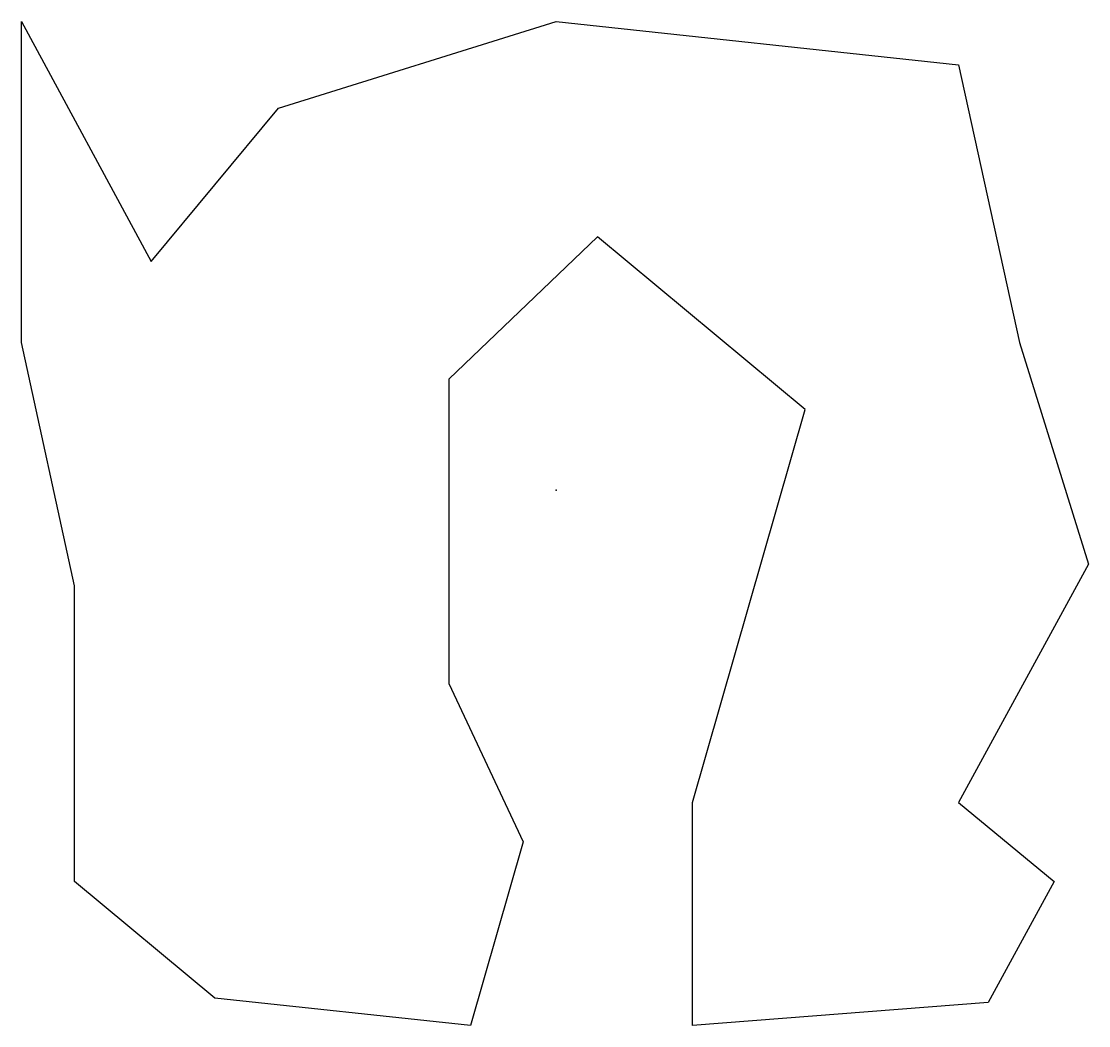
# Model space of a CAD drawing. Header units: millimetres. Extents: x -90 to 90, y -90 to 79.
import ezdxf

# ---------------------------------------------------------------- set-up
doc = ezdxf.new("R2010")
doc.units = ezdxf.units.MM
doc.header["$PDSIZE"] = -1

msp = doc.modelspace()

# ---------------------------------------------------------------- linework, layer by layer
at = {"color": 7, "linetype": 'Continuous'}
for p, q in [((-90.17, 24.88), (-90.17, 79.02)), ((-90.17, 79.02), (-68.29, 38.54)), ((-46.83, 64.39), (0, 79.02)), ((0, 79.02), (67.8, 71.71)), ((67.8, 71.71), (78.05, 24.88)), ((-68.29, 38.54), (-46.83, 64.39)), ((6.94, 42.68), (-18.09, 18.69)), ((41.97, 13.6), (6.94, 42.68)), ((-81.21, -16.1), (-90.17, 24.88)), ((78.05, 24.88), (89.72, -12.48)), ((-18.09, 18.69), (-18.09, -32.55)), ((22.93, -52.61), (41.97, 13.6)), ((89.72, -12.48), (67.8, -52.61)), ((-81.21, -65.96), (-81.21, -16.1)), ((-18.09, -32.55), (-5.57, -59.29)), ((22.93, -90.24), (22.93, -52.61)), ((67.8, -52.61), (83.89, -65.96)), ((-5.57, -59.29), (-14.47, -90.24)), ((-57.56, -85.59), (-81.21, -65.96)), ((83.89, -65.96), (72.76, -86.34)), ((-14.47, -90.24), (-57.56, -85.59)), ((72.76, -86.34), (22.93, -90.24))]:
    msp.add_line(p, q, dxfattribs=at)
msp.add_point((0, 0), dxfattribs=at)

doc.saveas('drawing.dxf')
